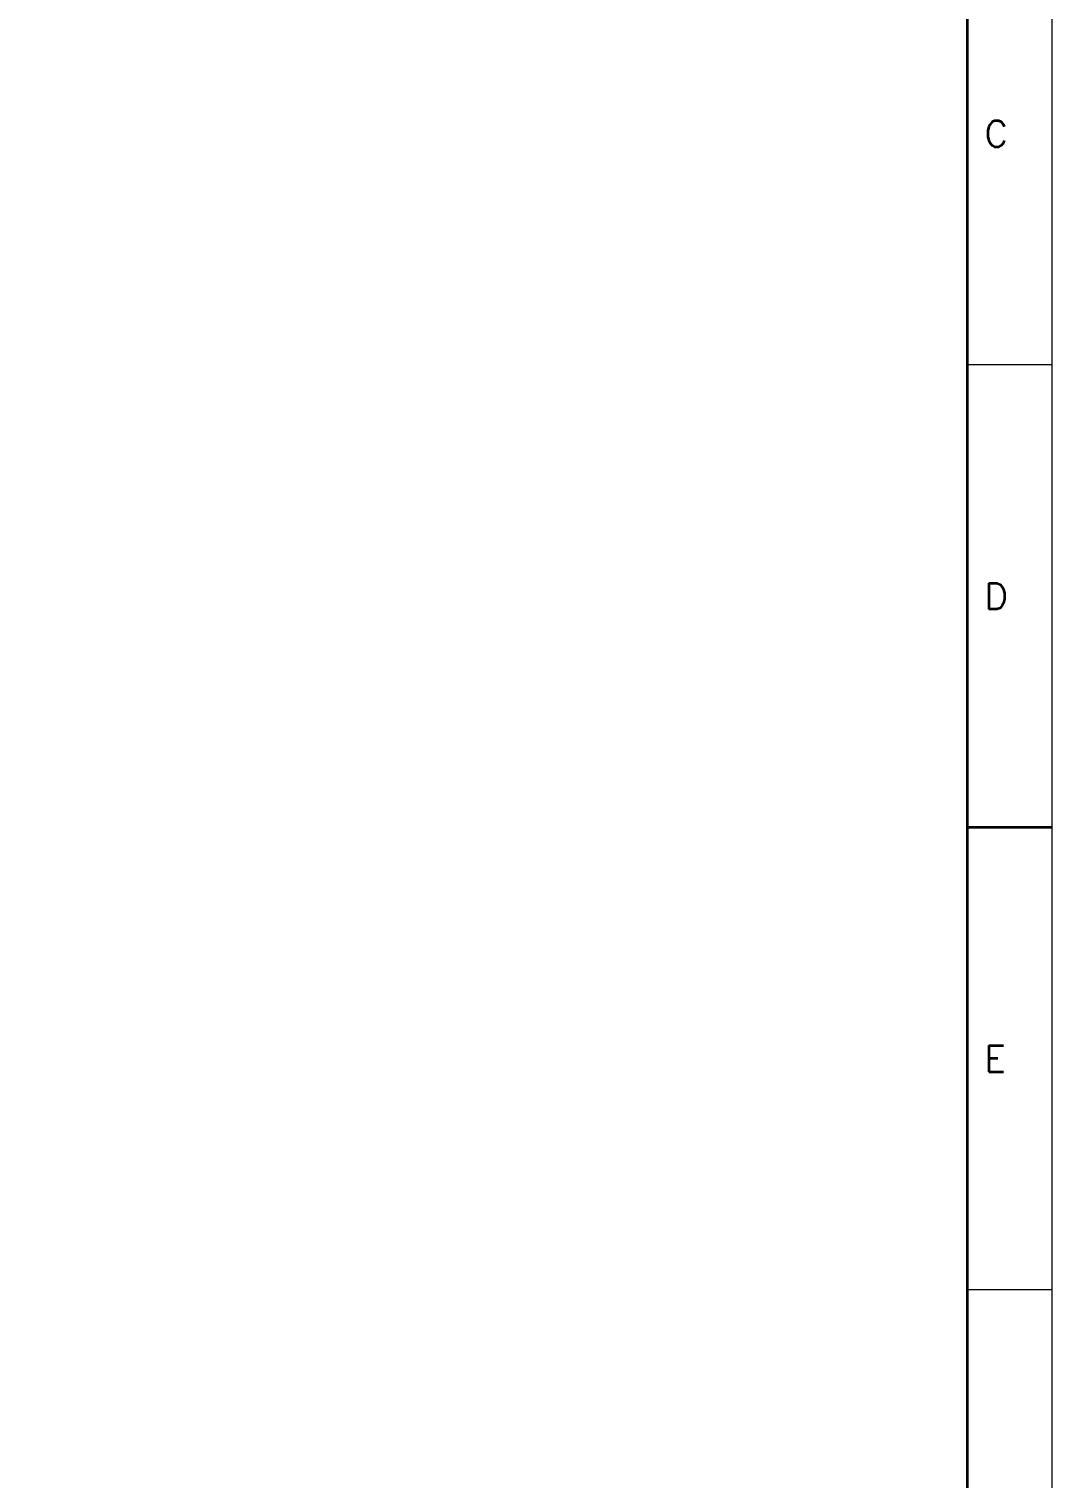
# Model space of a CAD drawing. Header units: millimetres. Extents: x -16130 to 36813, y -8099 to 27484.
# Drawn here: x 30844 to 33987, y 3811 to 8260 of the extents above; entities that cross this region are included whole.
import ezdxf
from ezdxf.enums import TextEntityAlignment as Align

# ---------------------------------------------------------------- set-up
doc = ezdxf.new("R2010")
doc.units = ezdxf.units.MM
doc.header["$LTSCALE"] = 6
doc.layers.add('90_FRAME', color=5, linetype='Continuous', lineweight=35)
doc.layers.add('91_BLANK', color=5, linetype='Continuous', lineweight=0, plot=False)
doc.styles.add('KSS_TXT', font='txt.shx', dxfattribs={"bigfont": 'extfont2.shx'})

msp = doc.modelspace()

# ---------------------------------------------------------------- linework, layer by layer
at = {"layer": '90_FRAME', "color": 4, "lineweight": 13}
for p, q in [((33987.28645, 7228.56287), (33728.04788, 7228.56287)), ((33987.28645, 4388.67411), (33728.04788, 4388.67411))]:
    msp.add_line(p, q, dxfattribs=at)
at = {"layer": '90_FRAME'}
msp.add_line((33987.28645, 5808.61849), (33728.04788, 5808.61849), dxfattribs=at)
msp.add_lwpolyline([(18200.18731, 258.07955), (33728.04788, 258.07955), (33728.04788, 11359.15743), (18200.18731, 11359.15743)], close=True, dxfattribs=at)
at = {"layer": '91_BLANK'}
msp.add_lwpolyline([(17423.26925, 0), (33987.28645, 0), (33987.28645, 11658.396), (17423.26925, 11658.396)], close=True, dxfattribs=at)

# ---------------------------------------------------------------- texts
at = {"layer": '90_FRAME', "color": 0, "lineweight": 13, "style": 'KSS_TXT'}
for s, p in [('C', (33779.58314, 7938.53506)), ('D', (33779.58314, 6518.59068)), ('E', (33779.58314, 5098.6463))]:
    msp.add_text(s, height=80, dxfattribs=at).set_placement(p, align=Align.MIDDLE_LEFT)

doc.saveas('drawing.dxf')
